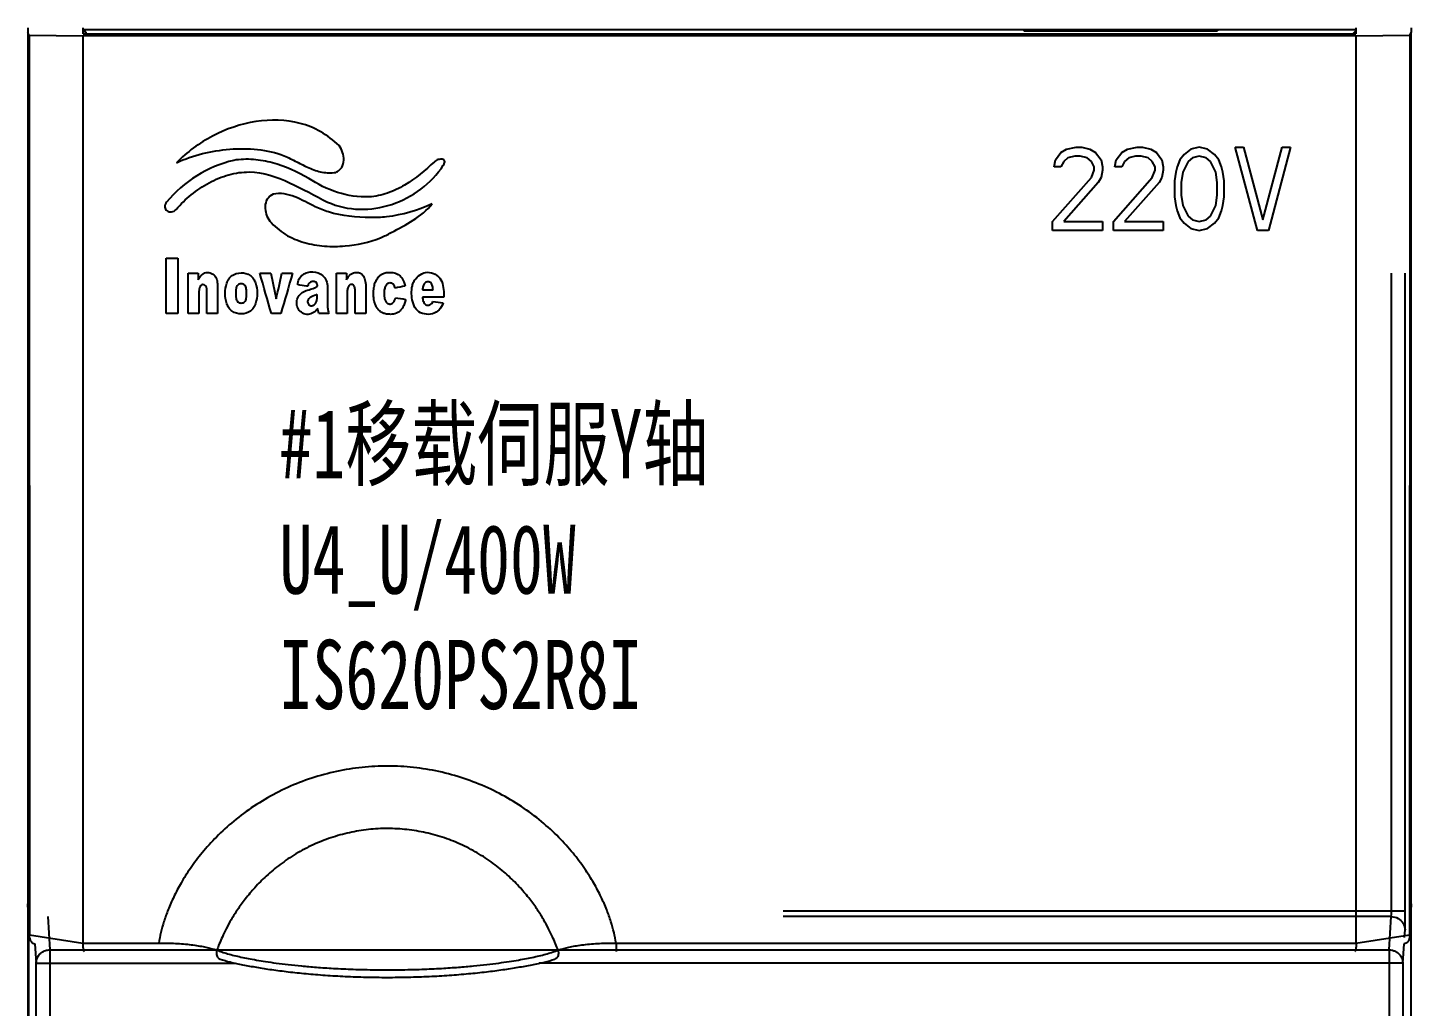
# Model space of a CAD drawing. Header units: millimetres. Extents: x 336 to 12810, y -1577 to 4105.
# Drawn here: x 8488.6 to 8538.6, y 1768 to 1803.3 of the extents above; entities that cross this region are included whole.
import ezdxf

# ---------------------------------------------------------------- set-up
doc = ezdxf.new("R2010")
doc.units = ezdxf.units.MM
doc.layers.add('03___PRT_ALL_CURVES', color=7, linetype='Continuous')
doc.layers.add('20_ALL_FEATURES', color=7, linetype='Continuous')
doc.styles.add('宋', font='', dxfattribs={"width": 0.7})
doc.styles.add('样式 8', font='arial.ttf', dxfattribs={"width": 0.6, "height": 2.5})
doc.styles.get('宋').set_extended_font_data('SimSun')

msp = doc.modelspace()

# ---------------------------------------------------------------- linework, layer by layer
at = {"color": 7, "linetype": 'Continuous'}
for p, q in [((8488.588, 1803.135), (8488.588, 1644.24)), ((8488.64, 1803.046), (8488.588, 1803.135)), ((8488.588, 1803.135), (8488.598, 1803.135)), ((8488.598, 1803.313), (8488.598, 1803.135)), ((8488.64, 1803.046), (8488.657, 1770.527)), ((8488.64, 1803.046), (8490.588, 1803.017)), ((8490.588, 1803.089), (8490.588, 1803.313)), ((8536.588, 1803.24), (8490.588, 1803.24)), ((8490.688, 1803.166), (8490.588, 1803.166)), ((8491.588, 1803.074), (8490.588, 1803.089)), ((8490.588, 1770.24), (8490.588, 1803.017)), ((8536.588, 1803.017), (8490.588, 1803.017)), ((8490.688, 1803.166), (8490.688, 1803.088)), ((8535.588, 1803.074), (8491.588, 1803.074)), ((8524.588, 1803.24), (8524.588, 1803.202)), ((8524.588, 1803.202), (8531.588, 1803.202)), ((8531.588, 1803.24), (8531.588, 1803.202)), ((8536.588, 1803.089), (8535.588, 1803.074)), ((8536.552, 1803.166), (8536.473, 1803.088)), ((8536.551, 1803.09), (8536.552, 1803.166)), ((8536.588, 1803.166), (8536.552, 1803.166)), ((8536.588, 1803.313), (8536.588, 1803.089)), ((8536.588, 1803.017), (8538.535, 1803.046)), ((8536.588, 1803.017), (8536.588, 1770.24)), ((8538.535, 1803.046), (8538.518, 1770.527)), ((8538.535, 1803.046), (8538.588, 1803.135)), ((8538.578, 1803.313), (8538.578, 1803.135)), ((8538.588, 1803.135), (8538.578, 1803.135)), ((8538.588, 1644.24), (8538.588, 1803.135)), ((8537.87, 1771.394), (8537.87, 1794.44)), ((8538.369, 1771.394), (8538.369, 1794.44)), ((8488.588, 1771.643), (8488.588, 1771.662)), ((8488.657, 1770.449), (8488.588, 1771.662)), ((8488.657, 1770.449), (8488.588, 1771.643)), ((8538.588, 1771.662), (8538.518, 1770.449)), ((8538.587, 1771.643), (8538.523, 1770.527)), ((8538.588, 1771.662), (8538.587, 1771.643)), ((8489.315, 1771.201), (8489.393, 1770)), ((8538.369, 1771.394), (8515.888, 1771.394)), ((8537.86, 1771.201), (8515.888, 1771.201)), ((8537.782, 1770), (8537.86, 1771.201)), ((8488.588, 1770.74), (8488.626, 1770.74)), ((8488.626, 1761.74), (8488.626, 1770.74)), ((8490.587, 1770.23), (8488.657, 1770.527)), ((8538.518, 1770.527), (8536.588, 1770.23)), ((8538.343, 1770.444), (8538.36, 1770.718)), ((8488.657, 1770.449), (8488.658, 1770.432)), ((8488.848, 1770.213), (8488.893, 1769.517)), ((8489.393, 1770), (8537.782, 1770)), ((8489.393, 1770), (8489.393, 1752.38)), ((8490.588, 1770.24), (8493.324, 1770.24)), ((8509.851, 1770.24), (8536.588, 1770.24)), ((8509.851, 1770.24), (8509.851, 1769.94)), ((8537.782, 1770), (8537.782, 1644.546)), ((8538.282, 1769.517), (8538.328, 1770.213)), ((8538.518, 1770.449), (8538.518, 1770.432)), ((8488.893, 1752.88), (8488.893, 1769.517)), ((8488.893, 1769.517), (8496.1, 1769.517)), ((8538.282, 1769.517), (8507.076, 1769.517)), ((8538.282, 1769.517), (8538.282, 1644.546))]:
    msp.add_line(p, q, dxfattribs=at)
for points, start_tangent, end_tangent in [([(8509.851, 1770.24), (8509.776, 1770.618), (8509.664, 1771.019), (8509.512, 1771.447), (8509.31, 1771.907), (8509.047, 1772.404), (8508.712, 1772.934), (8508.295, 1773.489), (8507.78, 1774.061), (8507.157, 1774.632), (8506.433, 1775.172), (8505.634, 1775.645), (8504.787, 1776.032), (8503.903, 1776.326), (8502.993, 1776.524), (8502.067, 1776.625), (8501.135, 1776.627), (8500.209, 1776.529), (8499.298, 1776.333), (8498.414, 1776.042), (8497.565, 1775.658), (8496.764, 1775.186), (8496.036, 1774.647), (8495.409, 1774.074), (8494.89, 1773.501), (8494.469, 1772.943), (8494.132, 1772.411), (8493.868, 1771.912), (8493.665, 1771.45), (8493.512, 1771.021), (8493.4, 1770.619), (8493.324, 1770.24)], (-0.158449, 0.987367), (-0.158453, -0.987366)), ([(8507.752, 1769.986), (8507.665, 1770.214), (8507.553, 1770.472), (8507.413, 1770.76), (8507.235, 1771.083), (8507.012, 1771.44), (8506.733, 1771.826), (8506.391, 1772.235), (8505.974, 1772.656), (8505.476, 1773.072), (8504.908, 1773.455), (8504.295, 1773.781), (8503.65, 1774.04), (8502.98, 1774.227), (8502.293, 1774.341), (8501.597, 1774.381), (8500.902, 1774.344), (8500.214, 1774.231), (8499.544, 1774.046), (8498.899, 1773.79), (8498.283, 1773.465), (8497.714, 1773.082), (8497.212, 1772.666), (8496.793, 1772.244), (8496.448, 1771.833), (8496.167, 1771.445), (8495.942, 1771.086), (8495.764, 1770.762), (8495.623, 1770.473), (8495.511, 1770.215), (8495.423, 1769.986)], (-0.336663, 0.941625), (-0.336661, -0.941626)), ([(8537.86, 1771.201), (8537.865, 1771.236), (8537.866, 1771.258), (8537.868, 1771.285), (8537.869, 1771.318), (8537.869, 1771.355), (8537.87, 1771.394)], (0.222501, 0.974932), (-0.000007, 1)), ([(8537.86, 1771.201), (8538.11, 1771.135), (8538.293, 1770.959), (8538.36, 1770.718)], (0.99999, -0.004364), (0.004676, -0.999989)), ([(8538.36, 1770.718), (8538.362, 1770.744), (8538.363, 1770.784), (8538.365, 1770.841), (8538.366, 1770.917), (8538.367, 1771.013), (8538.369, 1771.128), (8538.369, 1771.257), (8538.369, 1771.394)], (0.065022, 0.997884), (-0.000064, 1)), ([(8488.657, 1770.475), (8488.657, 1770.5), (8488.657, 1770.527)], (0.002955, 0.999996), (-0.000522, 1)), ([(8538.518, 1770.527), (8538.518, 1770.5), (8538.518, 1770.475)], (-0.000522, -1), (0.002955, -0.999996)), ([(8488.657, 1770.449), (8488.657, 1770.475)], (0.004788, 0.999989), (0.002955, 0.999996)), ([(8488.658, 1770.432), (8488.666, 1770.381), (8488.691, 1770.321), (8488.729, 1770.274), (8488.778, 1770.239), (8488.834, 1770.218), (8488.857, 1770.213)], (0.058249, -0.998302), (0.988517, -0.151107)), ([(8488.893, 1769.517), (8488.904, 1769.612), (8488.937, 1769.712), (8488.999, 1769.812), (8489.095, 1769.904), (8489.228, 1769.972), (8489.393, 1770)], (0.004676, 0.999989), (0.99999, 0.004364)), ([(8490.587, 1770.23), (8490.585, 1770.169), (8490.586, 1770.11), (8490.589, 1770.058), (8490.596, 1770.013), (8490.605, 1769.978), (8490.617, 1769.954), (8490.63, 1769.942), (8490.635, 1769.941)], (-0.064441, -0.997922), (0.992881, -0.119113)), ([(8490.587, 1770.23), (8490.588, 1770.234), (8490.588, 1770.237), (8490.588, 1770.24)], (0.064441, 0.997922), (0, 1)), ([(8493.324, 1770.24), (8493.578, 1770.241), (8493.857, 1770.234), (8494.146, 1770.217), (8494.429, 1770.191), (8494.692, 1770.156), (8494.927, 1770.115), (8495.129, 1770.071), (8495.295, 1770.027), (8495.423, 1769.986)], (0.999877, 0.015698), (0.946467, -0.3228)), ([(8507.752, 1769.986), (8507.881, 1770.027), (8508.047, 1770.071), (8508.249, 1770.116), (8508.485, 1770.156), (8508.748, 1770.191), (8509.03, 1770.217), (8509.319, 1770.234), (8509.597, 1770.241), (8509.851, 1770.24)], (0.946467, 0.322799), (0.999877, -0.015694)), ([(8536.588, 1770.23), (8536.591, 1770.169), (8536.59, 1770.11), (8536.586, 1770.058), (8536.579, 1770.013), (8536.57, 1769.978), (8536.559, 1769.954), (8536.546, 1769.942), (8536.541, 1769.941)], (0.064441, -0.997922), (-0.992805, -0.11974)), ([(8536.588, 1770.24), (8536.588, 1770.237), (8536.588, 1770.234), (8536.588, 1770.23)], (0, -1), (0.064441, -0.997922)), ([(8537.782, 1770), (8537.881, 1769.99), (8537.985, 1769.958), (8538.089, 1769.897), (8538.183, 1769.804), (8538.253, 1769.677), (8538.282, 1769.517)], (0.99999, -0.004364), (0.004676, -0.999989)), ([(8538.518, 1770.432), (8538.51, 1770.381), (8538.485, 1770.321), (8538.446, 1770.274), (8538.398, 1770.239), (8538.342, 1770.218), (8538.318, 1770.213)], (-0.058406, -0.998293), (-0.988508, -0.15117)), ([(8538.518, 1770.475), (8538.518, 1770.449)], (0.002955, -0.999996), (0.004788, -0.999989)), ([(8495.423, 1769.986), (8495.411, 1769.906), (8495.415, 1769.829), (8495.435, 1769.761), (8495.47, 1769.707), (8495.516, 1769.67), (8495.54, 1769.661)], (-0.245809, -0.969318), (0.95301, -0.30294)), ([(8495.423, 1769.986), (8495.604, 1769.922), (8495.811, 1769.859), (8496.042, 1769.797), (8496.293, 1769.739), (8496.56, 1769.684), (8496.852, 1769.631), (8497.187, 1769.576), (8497.567, 1769.522), (8497.996, 1769.469), (8498.478, 1769.418), (8499.02, 1769.371), (8499.634, 1769.33), (8500.347, 1769.297), (8501.163, 1769.277), (8502.017, 1769.277), (8502.832, 1769.297), (8503.544, 1769.33), (8504.158, 1769.372), (8504.699, 1769.419), (8505.181, 1769.469), (8505.609, 1769.522), (8505.989, 1769.577), (8506.324, 1769.631), (8506.616, 1769.684), (8506.883, 1769.739), (8507.133, 1769.797), (8507.365, 1769.859), (8507.572, 1769.922), (8507.752, 1769.986)], (0.933783, -0.35784), (0.933783, 0.35784)), ([(8495.54, 1769.661), (8495.905, 1769.56), (8496.356, 1769.461), (8496.857, 1769.369), (8497.406, 1769.284), (8498.003, 1769.207), (8498.648, 1769.139), (8499.338, 1769.083), (8500.064, 1769.04), (8500.815, 1769.013), (8501.579, 1769.004), (8502.343, 1769.013), (8503.096, 1769.039), (8503.824, 1769.082), (8504.517, 1769.138), (8505.164, 1769.206), (8505.762, 1769.283), (8506.312, 1769.368), (8506.815, 1769.46), (8507.267, 1769.559), (8507.636, 1769.661)], (0.953081, -0.302715), (0.953092, 0.302681)), ([(8507.752, 1769.986), (8507.765, 1769.906), (8507.76, 1769.829), (8507.74, 1769.761), (8507.706, 1769.707), (8507.659, 1769.67), (8507.636, 1769.661)], (0.245794, -0.969322), (-0.953033, -0.302868))]:
    msp.add_spline(points, degree=3, dxfattribs=dict(at, start_tangent=start_tangent, end_tangent=end_tangent))
at = {"layer": '03___PRT_ALL_CURVES', "color": 7, "linetype": 'Continuous'}
for p, q in [((8525.676, 1798.289), (8525.726, 1798.545)), ((8525.726, 1798.545), (8525.926, 1798.8)), ((8525.926, 1798.8), (8526.126, 1798.928)), ((8526.176, 1798.608), (8526.026, 1798.481)), ((8526.126, 1798.928), (8526.476, 1798.991)), ((8526.426, 1798.672), (8526.176, 1798.608)), ((8526.626, 1798.672), (8526.426, 1798.672)), ((8526.476, 1798.991), (8526.676, 1798.991)), ((8526.876, 1798.608), (8526.626, 1798.672)), ((8526.676, 1798.991), (8526.976, 1798.928)), ((8527.026, 1798.481), (8526.876, 1798.608)), ((8526.976, 1798.928), (8527.176, 1798.8)), ((8527.176, 1798.8), (8527.376, 1798.545)), ((8527.376, 1798.545), (8527.426, 1798.289)), ((8527.876, 1798.289), (8527.926, 1798.545)), ((8527.926, 1798.545), (8528.126, 1798.8)), ((8528.126, 1798.8), (8528.326, 1798.928)), ((8528.376, 1798.608), (8528.226, 1798.481)), ((8528.326, 1798.928), (8528.676, 1798.991)), ((8528.626, 1798.672), (8528.376, 1798.608)), ((8528.826, 1798.672), (8528.626, 1798.672)), ((8528.676, 1798.991), (8528.876, 1798.991)), ((8529.076, 1798.608), (8528.826, 1798.672)), ((8528.876, 1798.991), (8529.176, 1798.928)), ((8529.226, 1798.481), (8529.076, 1798.608)), ((8529.176, 1798.928), (8529.376, 1798.8)), ((8529.376, 1798.8), (8529.576, 1798.545)), ((8529.576, 1798.545), (8529.626, 1798.289)), ((8530.226, 1798.545), (8530.126, 1798.289)), ((8530.376, 1798.736), (8530.226, 1798.545)), ((8530.626, 1798.928), (8530.376, 1798.736)), ((8530.676, 1798.608), (8530.526, 1798.481)), ((8530.926, 1798.991), (8530.626, 1798.928)), ((8530.926, 1798.672), (8530.676, 1798.608)), ((8531.226, 1798.928), (8530.926, 1798.991)), ((8531.176, 1798.608), (8530.926, 1798.672)), ((8531.326, 1798.481), (8531.176, 1798.608)), ((8531.476, 1798.736), (8531.226, 1798.928)), ((8531.626, 1798.545), (8531.476, 1798.736)), ((8531.726, 1798.289), (8531.626, 1798.545)), ((8533.026, 1795.991), (8532.226, 1798.991)), ((8532.226, 1798.991), (8532.526, 1798.991)), ((8532.526, 1798.991), (8533.226, 1796.374)), ((8533.226, 1796.374), (8533.926, 1798.991)), ((8534.226, 1798.991), (8533.426, 1795.991)), ((8533.926, 1798.991), (8534.226, 1798.991)), ((8525.926, 1798.289), (8525.676, 1798.289)), ((8526.026, 1798.481), (8525.926, 1798.289)), ((8527.126, 1798.289), (8527.026, 1798.481)), ((8527.026, 1797.906), (8527.126, 1798.162)), ((8527.126, 1798.162), (8527.126, 1798.289)), ((8527.426, 1798.162), (8527.376, 1797.906)), ((8527.426, 1798.289), (8527.426, 1798.162)), ((8528.126, 1798.289), (8527.876, 1798.289)), ((8528.226, 1798.481), (8528.126, 1798.289)), ((8529.326, 1798.289), (8529.226, 1798.481)), ((8529.226, 1797.906), (8529.326, 1798.162)), ((8529.326, 1798.162), (8529.326, 1798.289)), ((8529.626, 1798.162), (8529.576, 1797.906)), ((8529.626, 1798.289), (8529.626, 1798.162)), ((8530.076, 1798.098), (8530.026, 1797.779)), ((8530.126, 1798.289), (8530.076, 1798.098)), ((8530.326, 1798.098), (8530.276, 1797.715)), ((8530.526, 1798.481), (8530.326, 1798.098)), ((8531.526, 1798.098), (8531.326, 1798.481)), ((8531.576, 1797.715), (8531.526, 1798.098)), ((8531.776, 1798.098), (8531.726, 1798.289)), ((8531.826, 1797.779), (8531.776, 1798.098)), ((8525.626, 1796.311), (8527.026, 1797.906)), ((8527.276, 1797.715), (8526.026, 1796.311)), ((8527.376, 1797.906), (8527.276, 1797.715)), ((8527.826, 1796.311), (8529.226, 1797.906)), ((8529.476, 1797.715), (8528.226, 1796.311)), ((8529.576, 1797.906), (8529.476, 1797.715)), ((8530.026, 1797.779), (8530.026, 1797.204)), ((8530.276, 1797.715), (8530.276, 1797.268)), ((8531.576, 1797.268), (8531.576, 1797.715)), ((8531.826, 1797.204), (8531.826, 1797.779)), ((8530.026, 1797.204), (8530.076, 1796.885)), ((8530.276, 1797.268), (8530.326, 1796.885)), ((8531.526, 1796.885), (8531.576, 1797.268)), ((8531.776, 1796.885), (8531.826, 1797.204)), ((8530.076, 1796.885), (8530.126, 1796.694)), ((8530.126, 1796.694), (8530.226, 1796.438)), ((8530.326, 1796.885), (8530.526, 1796.502)), ((8530.526, 1796.502), (8530.676, 1796.374)), ((8531.176, 1796.374), (8531.326, 1796.502)), ((8531.326, 1796.502), (8531.526, 1796.885)), ((8531.626, 1796.438), (8531.726, 1796.694)), ((8531.726, 1796.694), (8531.776, 1796.885)), ((8525.626, 1795.991), (8525.626, 1796.311)), ((8526.026, 1796.311), (8527.426, 1796.311)), ((8527.426, 1796.311), (8527.426, 1795.991)), ((8527.826, 1795.991), (8527.826, 1796.311)), ((8528.226, 1796.311), (8529.626, 1796.311)), ((8529.626, 1796.311), (8529.626, 1795.991)), ((8530.226, 1796.438), (8530.376, 1796.247)), ((8530.376, 1796.247), (8530.626, 1796.055)), ((8530.626, 1796.055), (8530.926, 1795.991)), ((8530.676, 1796.374), (8530.926, 1796.311)), ((8530.926, 1796.311), (8531.176, 1796.374)), ((8530.926, 1795.991), (8531.226, 1796.055)), ((8531.226, 1796.055), (8531.476, 1796.247)), ((8531.476, 1796.247), (8531.626, 1796.438)), ((8527.426, 1795.991), (8525.626, 1795.991)), ((8529.626, 1795.991), (8527.826, 1795.991)), ((8533.426, 1795.991), (8533.026, 1795.991))]:
    msp.add_line(p, q, dxfattribs=at)
at = {"layer": '20_ALL_FEATURES', "color": 7, "linetype": 'Continuous'}
for points, start_tangent, end_tangent in [([(8499.839, 1799.053, 48.994), (8499.176, 1799.556, 49.008), (8498.436, 1799.856, 49.017), (8496.837, 1799.922, 49.019), (8495.271, 1799.399, 49.004), (8493.968, 1798.435, 48.975)], (-0.709681, 0.704213, 0.020901), (-0.69443, -0.719243, -0.021347)), ([(8499.72, 1798.085, 48.965), (8499.847, 1798.161, 48.967), (8499.935, 1798.265, 48.97), (8500.008, 1798.525, 48.978), (8499.967, 1798.807, 48.986), (8499.839, 1799.053, 48.994)], (0.925982, 0.377402, 0.011201), (-0.614554, 0.788528, 0.023403)), ([(8496.033, 1798.521, 48.978), (8494.699, 1797.96, 48.961), (8493.607, 1797.007, 48.933)], (-0.974455, -0.224484, -0.006663), (-0.643609, -0.765018, -0.022705)), ([(8493.968, 1798.435, 48.975), (8495.889, 1798.922, 48.99), (8497.857, 1798.682, 48.982), (8498.311, 1798.467, 48.976), (8498.759, 1798.246, 48.97), (8499.223, 1798.095, 48.965), (8499.72, 1798.085, 48.965)], (0.907304, 0.42029, 0.012474), (0.986774, 0.162031, 0.004809)), ([(8498.742, 1797.867, 48.958), (8497.439, 1798.427, 48.975), (8496.743, 1798.55, 48.979), (8496.033, 1798.521, 48.978)], (-0.867538, 0.497152, 0.014755), (-0.986865, -0.161475, -0.004792)), ([(8503.608, 1798.341, 48.972), (8503.652, 1798.432, 48.975), (8503.655, 1798.498, 48.977), (8503.624, 1798.54, 48.978), (8503.569, 1798.561, 48.979), (8503.5, 1798.563, 48.979), (8503.423, 1798.547, 48.978), (8503.287, 1798.47, 48.976)], (0.545673, 0.837629, 0.02486), (-0.72364, -0.689874, -0.020475)), ([(8493.953, 1796.75, 48.925), (8494.501, 1797.278, 48.941), (8495.146, 1797.71, 48.954), (8495.856, 1798, 48.962), (8496.593, 1798.1, 48.965), (8498.051, 1797.711, 48.954), (8499.428, 1797.014, 48.933)], (0.655413, 0.754938, 0.022406), (0.900227, -0.435229, -0.012917)), ([(8499.428, 1797.014, 48.933), (8500.582, 1796.753, 48.925), (8501.748, 1796.93, 48.93), (8502.798, 1797.481, 48.947), (8503.608, 1798.341, 48.972)], (0.910828, -0.412604, -0.012246), (0.545673, 0.837629, 0.02486)), ([(8503.287, 1798.47, 48.976), (8502.21, 1797.629, 48.951), (8501.593, 1797.34, 48.943), (8500.925, 1797.199, 48.938)], (-0.72364, -0.689874, -0.020475), (-0.997096, -0.076127, -0.002259)), ([(8500.925, 1797.199, 48.938), (8499.784, 1797.363, 48.943), (8498.742, 1797.867, 48.958)], (-0.999078, -0.042916, -0.001274), (-0.839082, 0.543766, 0.016139)), ([(8493.607, 1797.007, 48.933), (8493.546, 1796.831, 48.928), (8493.626, 1796.698, 48.924), (8493.783, 1796.656, 48.922), (8493.953, 1796.75, 48.925)], (-0.643609, -0.765018, -0.022705), (0.655413, 0.754938, 0.022406)), ([(8497.458, 1797.297, 48.941), (8497.242, 1797.114, 48.936), (8497.169, 1796.855, 48.928), (8497.211, 1796.575, 48.92), (8497.338, 1796.329, 48.913)], (-0.920511, -0.390544, -0.011591), (0.606604, -0.794654, -0.023585)), ([(8498.978, 1796.842, 48.928), (8498.244, 1797.201, 48.939), (8497.858, 1797.309, 48.942), (8497.458, 1797.297, 48.941)], (-0.89622, 0.443414, 0.01316), (-0.976807, -0.214029, -0.006352)), ([(8500.982, 1796.455, 48.916), (8499.457, 1796.655, 48.922), (8498.978, 1796.842, 48.928)], (-0.999998, 0.00219, 0.000065), (-0.899181, 0.437385, 0.012981)), ([(8503.21, 1796.947, 48.931), (8501.556, 1796.48, 48.917), (8500.982, 1796.455, 48.916)], (-0.913157, -0.407428, -0.012092), (-0.999716, 0.023814, 0.000707)), ([(8501.727, 1795.911, 48.9), (8502.52, 1796.36, 48.914), (8503.21, 1796.947, 48.931)], (0.879947, 0.474863, 0.014094), (0.641014, 0.767191, 0.02277)), ([(8497.338, 1796.329, 48.913), (8497.903, 1795.846, 48.898), (8498.58, 1795.555, 48.89), (8499.316, 1795.425, 48.886), (8500.058, 1795.427, 48.886)], (0.640583, -0.767551, -0.02278), (0.996649, 0.081765, 0.002427)), ([(8500.058, 1795.427, 48.886), (8501.333, 1795.723, 48.895), (8501.727, 1795.911, 48.9)], (0.9953, 0.0968, 0.002873), (0.871745, 0.489745, 0.014535)), ([(8493.588, 1792.991, 48.814), (8493.588, 1794.991, 48.873)], (0, 0.99956, 0.029666), (0, 0.99956, 0.029666)), ([(8493.588, 1794.991, 48.873), (8494.016, 1794.991, 48.873)], (1, 0), (1, 0)), ([(8494.016, 1794.991, 48.873), (8494.016, 1792.991, 48.814)], (0, -0.99956, -0.029666), (0, -0.99956, -0.029666)), ([(8498.349, 1794.027, 48.844), (8498.401, 1794.237, 48.851), (8498.526, 1794.387, 48.855), (8498.698, 1794.474, 48.858), (8498.894, 1794.498, 48.858), (8499.259, 1794.351, 48.854), (8499.379, 1794.179, 48.849), (8499.424, 1793.939, 48.842)], (0.034094, 0.998979, 0.029649), (0, -0.99956, -0.029666)), ([(8494.391, 1792.991, 48.814), (8494.391, 1794.44, 48.857)], (0, 0.99956, 0.029666), (0, 0.99956, 0.029666)), ([(8494.391, 1794.44, 48.857), (8494.749, 1794.44, 48.857)], (1, 0), (1, 0)), ([(8494.749, 1794.204, 48.85), (8494.868, 1794.369, 48.854), (8495.039, 1794.467, 48.857), (8495.229, 1794.438, 48.857), (8495.378, 1794.307, 48.853), (8495.439, 1794.116, 48.847), (8495.451, 1793.912, 48.841)], (0.44599, 0.894644, 0.026552), (0.042716, -0.998648, -0.029639)), ([(8494.749, 1794.44, 48.857), (8494.749, 1794.204, 48.85)], (0, -0.99956, -0.029666), (0, -0.99956, -0.029666)), ([(8495.065, 1793.788, 48.837), (8495.064, 1793.882, 48.84), (8495.037, 1793.97, 48.843), (8494.965, 1794.024, 48.844), (8494.881, 1794.026, 48.844), (8494.821, 1793.964, 48.842), (8494.789, 1793.872, 48.84), (8494.776, 1793.687, 48.834)], (0, 0.99956, 0.029666), (0, -0.99956, -0.029666)), ([(8495.727, 1793.712, 48.835), (8495.781, 1794.082, 48.846), (8495.857, 1794.237, 48.851), (8495.972, 1794.357, 48.854), (8496.302, 1794.457, 48.857), (8496.631, 1794.364, 48.854), (8496.746, 1794.246, 48.851), (8496.822, 1794.092, 48.846), (8496.878, 1793.721, 48.835)], (-0.0042, 0.999551, 0.029666), (0.003289, -0.999554, -0.029666)), ([(8496.492, 1793.649, 48.833), (8496.492, 1793.711, 48.835), (8496.485, 1793.884, 48.84), (8496.431, 1794.012, 48.844), (8496.304, 1794.058, 48.845), (8496.177, 1794.013, 48.844), (8496.12, 1793.886, 48.84), (8496.112, 1793.713, 48.835)], (0.007728, 0.99953, 0.029665), (-0.002632, -0.999556, -0.029666)), ([(8497.394, 1792.991, 48.814), (8496.977, 1794.44, 48.857)], (-0.276553, 0.960576, 0.028509), (-0.276553, 0.960576, 0.028509)), ([(8496.977, 1794.44, 48.857), (8497.377, 1794.44, 48.857)], (1, 0), (1, 0)), ([(8497.377, 1794.44, 48.857), (8497.571, 1793.522, 48.829)], (0.207229, -0.977862, -0.029022), (0.207229, -0.977862, -0.029022)), ([(8497.571, 1793.522, 48.829), (8497.772, 1794.44, 48.857)], (0.213843, 0.976438, 0.02898), (0.213843, 0.976438, 0.02898)), ([(8498.16, 1794.44, 48.857), (8497.734, 1792.991, 48.814)], (-0.281868, -0.959031, -0.028463), (-0.281868, -0.959031, -0.028463)), ([(8497.772, 1794.44, 48.857), (8498.16, 1794.44, 48.857)], (1, 0), (1, 0)), ([(8498.715, 1793.971, 48.843), (8498.658, 1793.98, 48.843), (8498.349, 1794.027, 48.844)], (-0.988597, 0.150517, 0.004467), (-0.988597, 0.150517, 0.004467)), ([(8498.719, 1794.015, 48.844), (8498.715, 1793.971, 48.843)], (-0.226212, -0.973649, -0.028897), (0.046429, -0.998482, -0.029634)), ([(8499.048, 1793.959, 48.842), (8499.053, 1794.044, 48.845), (8499.023, 1794.103, 48.847), (8498.903, 1794.146, 48.848), (8498.834, 1794.133, 48.847), (8498.773, 1794.099, 48.846), (8498.729, 1794.044, 48.845), (8498.719, 1794.015, 48.844)], (0.245556, 0.968956, 0.028758), (-0.226212, -0.973649, -0.028897)), ([(8499.748, 1792.991, 48.814), (8499.748, 1794.44, 48.857)], (0, 0.99956, 0.029666), (0, 0.99956, 0.029666)), ([(8499.748, 1794.44, 48.857), (8500.106, 1794.44, 48.857)], (1, 0), (1, 0)), ([(8500.106, 1794.204, 48.85), (8500.187, 1794.328, 48.853), (8500.227, 1794.375, 48.855), (8500.268, 1794.411, 48.856), (8500.312, 1794.438, 48.857), (8500.359, 1794.457, 48.857), (8500.468, 1794.473, 48.858)], (0.484719, 0.874285, 0.025948), (1, 0)), ([(8500.106, 1794.44, 48.857), (8500.106, 1794.204, 48.85)], (0, -0.99956, -0.029666), (0, -0.99956, -0.029666)), ([(8500.422, 1793.788, 48.837), (8500.413, 1793.904, 48.841), (8500.402, 1793.948, 48.842), (8500.387, 1793.981, 48.843), (8500.368, 1794.006, 48.844), (8500.345, 1794.024, 48.844), (8500.319, 1794.034, 48.845), (8500.289, 1794.038, 48.845), (8500.256, 1794.033, 48.845), (8500.226, 1794.019, 48.844), (8500.176, 1793.961, 48.842)], (0, 0.99956, 0.029666), (-0.491563, -0.870459, -0.025835)), ([(8500.468, 1794.473, 48.858), (8500.61, 1794.439, 48.857), (8500.718, 1794.336, 48.853)], (1, 0), (0.550527, -0.83445, -0.024766)), ([(8500.718, 1794.336, 48.853), (8500.785, 1794.161, 48.848), (8500.808, 1793.912, 48.841)], (0.548821, -0.835572, -0.024799), (0, -0.99956, -0.029666)), ([(8501.128, 1793.365, 48.825), (8501.109, 1793.435, 48.827), (8501.096, 1793.516, 48.829), (8501.088, 1793.607, 48.832), (8501.086, 1793.657, 48.833), (8501.085, 1793.709, 48.835), (8501.086, 1793.764, 48.837), (8501.088, 1793.816, 48.838), (8501.098, 1793.914, 48.841), (8501.115, 1794.002, 48.844), (8501.138, 1794.081, 48.846)], (-0.318454, 0.947521, 0.028122), (0.336156, 0.941392, 0.02794)), ([(8501.138, 1794.081, 48.846), (8501.159, 1794.135, 48.848), (8501.243, 1794.277, 48.852)], (0.334261, 0.942066, 0.02796), (0.612946, 0.789777, 0.02344)), ([(8501.243, 1794.277, 48.852), (8501.311, 1794.353, 48.854), (8501.346, 1794.382, 48.855), (8501.381, 1794.406, 48.856), (8501.441, 1794.435, 48.856), (8501.509, 1794.456, 48.857), (8501.585, 1794.469, 48.857), (8501.626, 1794.472, 48.858), (8501.669, 1794.473, 48.858), (8501.728, 1794.471, 48.858), (8501.784, 1794.465, 48.857), (8501.885, 1794.441, 48.857), (8501.971, 1794.402, 48.855), (8502.043, 1794.346, 48.854)], (0.612139, 0.790402, 0.023459), (0.711957, -0.701914, -0.020832)), ([(8501.68, 1794.092, 48.846), (8501.594, 1794.067, 48.846), (8501.558, 1794.037, 48.845), (8501.526, 1793.993, 48.843), (8501.482, 1793.869, 48.84), (8501.467, 1793.694, 48.834)], (-1, 0), (0, -0.99956, -0.029666)), ([(8501.862, 1793.905, 48.841), (8501.801, 1794.045, 48.845), (8501.748, 1794.08, 48.846), (8501.68, 1794.092, 48.846)], (-0.17892, 0.983431, 0.029188), (-1, 0)), ([(8502.043, 1794.346, 48.854), (8502.103, 1794.275, 48.852), (8502.224, 1793.975, 48.843)], (0.712802, -0.701057, -0.020807), (0.206721, -0.977969, -0.029025)), ([(8503.605, 1793.367, 48.825), (8503.457, 1793.121, 48.817), (8503.213, 1792.977, 48.813), (8502.924, 1792.97, 48.813), (8502.672, 1793.094, 48.817), (8502.468, 1793.624, 48.832), (8502.475, 1793.921, 48.841), (8502.509, 1794.059, 48.845)], (-0.283787, -0.958465, -0.028447), (0.32361, 0.945774, 0.02807)), ([(8502.509, 1794.059, 48.845), (8502.569, 1794.188, 48.849), (8503.038, 1794.478, 48.858), (8503.312, 1794.404, 48.856), (8503.519, 1794.205, 48.85), (8503.607, 1793.932, 48.842), (8503.626, 1793.641, 48.833)], (0.32361, 0.945774, 0.02807), (0.029423, -0.999127, -0.029653)), ([(8503.236, 1793.844, 48.839), (8503.218, 1793.976, 48.843), (8503.163, 1794.091, 48.846), (8503.05, 1794.132, 48.847), (8502.935, 1794.089, 48.846), (8502.877, 1793.976, 48.843), (8502.857, 1793.844, 48.839)], (-0.113372, 0.993115, 0.029475), (-0.098388, -0.99471, -0.029522)), ([(8494.776, 1793.687, 48.834), (8494.776, 1792.991, 48.814)], (0, -0.99956, -0.029666), (0, -0.99956, -0.029666)), ([(8495.065, 1792.991, 48.814), (8495.065, 1793.788, 48.837)], (0, 0.99956, 0.029666), (0, 0.99956, 0.029666)), ([(8495.451, 1793.912, 48.841), (8495.451, 1792.991, 48.814)], (0, -0.99956, -0.029666), (0, -0.99956, -0.029666)), ([(8496.878, 1793.721, 48.835), (8496.825, 1793.35, 48.824), (8496.75, 1793.194, 48.82), (8496.636, 1793.075, 48.816), (8496.307, 1792.975, 48.813), (8495.977, 1793.069, 48.816), (8495.861, 1793.187, 48.819), (8495.784, 1793.342, 48.824), (8495.727, 1793.712, 48.835)], (0.003289, -0.999554, -0.029666), (-0.0042, 0.999551, 0.029666)), ([(8496.112, 1793.713, 48.835), (8496.12, 1793.541, 48.83), (8496.175, 1793.413, 48.826), (8496.302, 1793.366, 48.825), (8496.429, 1793.41, 48.826), (8496.485, 1793.538, 48.83), (8496.492, 1793.649, 48.833)], (-0.002632, -0.999556, -0.029666), (0.007728, 0.99953, 0.029665)), ([(8499.07, 1793.169, 48.819), (8498.722, 1792.956, 48.813), (8498.523, 1793.002, 48.814), (8498.372, 1793.144, 48.818), (8498.311, 1793.346, 48.824), (8498.346, 1793.552, 48.83), (8498.383, 1793.616, 48.832)], (-0.540513, -0.840965, -0.024959), (0.571939, 0.819935, 0.024335)), ([(8498.383, 1793.616, 48.832), (8498.471, 1793.711, 48.835), (8498.653, 1793.814, 48.838), (8499.048, 1793.959, 48.842)], (0.571939, 0.819935, 0.024335), (0.828026, 0.560443, 0.016634)), ([(8499.048, 1793.679, 48.834), (8498.843, 1793.591, 48.831), (8498.704, 1793.431, 48.827), (8498.734, 1793.328, 48.824), (8498.818, 1793.266, 48.822), (8498.885, 1793.274, 48.822)], (-0.855315, -0.51788, -0.01537), (0.93821, 0.345915, 0.010267)), ([(8498.885, 1793.274, 48.822), (8498.92, 1793.29, 48.822), (8499.003, 1793.374, 48.825), (8499.04, 1793.479, 48.828), (8499.048, 1793.59, 48.831)], (0.93821, 0.345915, 0.010267), (0.013515, 0.999469, 0.029664)), ([(8499.048, 1793.59, 48.831), (8499.048, 1793.679, 48.834)], (0, 0.99956, 0.029666), (0, 0.99956, 0.029666)), ([(8499.424, 1793.939, 48.842), (8499.424, 1793.3, 48.823)], (0, -0.99956, -0.029666), (0, -0.99956, -0.029666)), ([(8500.176, 1793.961, 48.842), (8500.143, 1793.855, 48.839), (8500.132, 1793.687, 48.834)], (-0.495771, -0.868071, -0.025764), (0, -0.99956, -0.029666)), ([(8500.132, 1793.687, 48.834), (8500.132, 1792.991, 48.814)], (0, -0.99956, -0.029666), (0, -0.99956, -0.029666)), ([(8500.422, 1792.991, 48.814), (8500.422, 1793.788, 48.837)], (0, 0.99956, 0.029666), (0, 0.99956, 0.029666)), ([(8500.808, 1793.912, 48.841), (8500.808, 1792.991, 48.814)], (0, -0.99956, -0.029666), (0, -0.99956, -0.029666)), ([(8501.467, 1793.694, 48.834), (8501.471, 1793.61, 48.832), (8501.525, 1793.423, 48.826)], (0, -0.99956, -0.029666), (0.532514, -0.846048, -0.02511)), ([(8501.525, 1793.423, 48.826), (8501.592, 1793.353, 48.824), (8501.631, 1793.336, 48.824), (8501.675, 1793.33, 48.824), (8501.711, 1793.333, 48.824), (8501.744, 1793.344, 48.824), (8501.801, 1793.386, 48.825), (8501.846, 1793.457, 48.827), (8501.878, 1793.558, 48.83)], (0.53236, -0.846145, -0.025113), (0.214958, 0.976193, 0.028973)), ([(8502.224, 1793.975, 48.843), (8501.862, 1793.905, 48.841)], (-0.982039, -0.188593, -0.005597), (-0.982039, -0.188593, -0.005597)), ([(8501.878, 1793.558, 48.83), (8502.243, 1793.498, 48.829)], (0.986706, -0.162442, -0.004821), (0.986706, -0.162442, -0.004821)), ([(8503.626, 1793.578, 48.831), (8502.856, 1793.578, 48.831)], (-1, 0), (-1, 0)), ([(8502.856, 1793.578, 48.831), (8502.886, 1793.423, 48.826), (8502.976, 1793.305, 48.823), (8503.122, 1793.306, 48.823), (8503.226, 1793.417, 48.826)], (0.044522, -0.998569, -0.029637), (0.275372, 0.960915, 0.028519)), ([(8502.857, 1793.844, 48.839), (8503.236, 1793.844, 48.839)], (1, 0), (1, 0)), ([(8503.626, 1793.641, 48.833), (8503.626, 1793.578, 48.831)], (0, -0.99956, -0.029666), (0, -0.99956, -0.029666)), ([(8499.112, 1792.991, 48.814), (8499.07, 1793.169, 48.819)], (-0.399526, 0.916318, 0.027196), (-0.078638, 0.996464, 0.029574)), ([(8499.424, 1793.3, 48.823), (8499.426, 1793.209, 48.82), (8499.429, 1793.171, 48.819), (8499.433, 1793.139, 48.818), (8499.439, 1793.108, 48.817), (8499.447, 1793.073, 48.816), (8499.472, 1792.991, 48.814)], (0, -0.99956, -0.029666), (0.320128, -0.946957, -0.028105)), ([(8501.696, 1792.957, 48.813), (8501.55, 1792.968, 48.813), (8501.487, 1792.982, 48.813), (8501.431, 1793, 48.814), (8501.38, 1793.025, 48.815), (8501.332, 1793.057, 48.816), (8501.288, 1793.095, 48.817), (8501.248, 1793.139, 48.818), (8501.18, 1793.244, 48.821), (8501.128, 1793.365, 48.825)], (-1, 0), (-0.314173, 0.948948, 0.028164)), ([(8501.968, 1793.024, 48.815), (8501.911, 1792.995, 48.814), (8501.696, 1792.957, 48.813)], (-0.84917, -0.527888, -0.015667), (-1, 0)), ([(8502.243, 1793.498, 48.829), (8502.204, 1793.344, 48.824), (8502.144, 1793.212, 48.82), (8502.066, 1793.104, 48.817), (8501.968, 1793.024, 48.815)], (-0.178314, -0.98354, -0.029191), (-0.847882, -0.529952, -0.015729)), ([(8503.226, 1793.417, 48.826), (8503.605, 1793.367, 48.825)], (0.991271, -0.131784, -0.003911), (0.991271, -0.131784, -0.003911)), ([(8494.016, 1792.991, 48.814), (8493.588, 1792.991, 48.814)], (-1, 0), (-1, 0)), ([(8494.776, 1792.991, 48.814), (8494.391, 1792.991, 48.814)], (-1, 0), (-1, 0)), ([(8495.451, 1792.991, 48.814), (8495.065, 1792.991, 48.814)], (-1, 0), (-1, 0)), ([(8497.734, 1792.991, 48.814), (8497.394, 1792.991, 48.814)], (-1, 0), (-1, 0)), ([(8499.472, 1792.991, 48.814), (8499.112, 1792.991, 48.814)], (-1, 0), (-1, 0)), ([(8500.132, 1792.991, 48.814), (8499.748, 1792.991, 48.814)], (-1, 0), (-1, 0)), ([(8500.808, 1792.991, 48.814), (8500.422, 1792.991, 48.814)], (-1, 0), (-1, 0))]:
    msp.add_spline(points, degree=3, dxfattribs=dict(at, start_tangent=start_tangent, end_tangent=end_tangent))

# ---------------------------------------------------------------- texts
at = {"lineweight": 0, "style": '样式 8', "width": 0.4}
msp.add_text('SEV 14', height=20, rotation=60, dxfattribs=at).set_placement((8516.447, 1802.591))
at = {"lineweight": 0, "insert": (8497.684, 1789.532), "char_height": 2.5, "width": 22.38818, "attachment_point": 1, "style": '宋'}
msp.add_mtext('#1移载伺服Y轴\\PU4_U/400W\\PIS620PS2R8I', dxfattribs=at)

doc.saveas('drawing.dxf')
